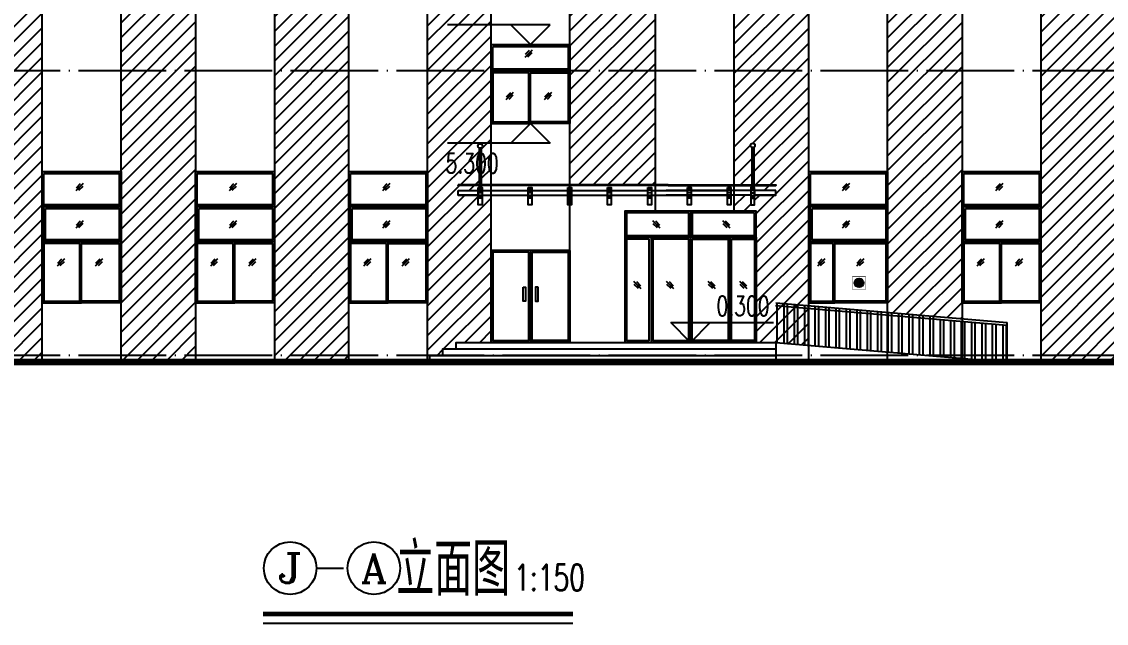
# Model space of a CAD drawing. Extents: x -4747 to 1060961, y -766984 to 396631.
# Drawn here: x 549215 to 573979, y -296390 to -282647 of the extents above; entities that cross this region are included whole.
import ezdxf
from ezdxf.enums import TextEntityAlignment as Align

# ---------------------------------------------------------------- set-up
doc = ezdxf.new("R2010")
doc.units = 0
doc.header["$LTSCALE"] = 1000
doc.header["$MEASUREMENT"] = 0
doc.linetypes.add('DOTE', pattern=[2.42, 2, -0.2, 0.02, -0.2])
doc.layers.get('0').update_dxf_attribs({"linetype": 'CONTINUOUS'})
for name, color, linetype in [('AXIS', 3, 'CONTINUOUS'), ('AXIS_TEXT', 7, 'CONTINUOUS'), ('DIM_ELEV', 3, 'CONTINUOUS'), ('DIM_SYMB', 3, 'CONTINUOUS'), ('DOTE', 1, 'DOTE'), ('PUB_TEXT', 7, 'CONTINUOUS'), ('STAIR', 2, 'CONTINUOUS'), ('剖面填充', 147, 'CONTINUOUS'), ('屋面', 4, 'CONTINUOUS'), ('栏杆', 56, 'CONTINUOUS'), ('窗户', 140, 'CONTINUOUS'), ('立面图', 41, 'CONTINUOUS'), ('轻钢雨棚', 2, 'CONTINUOUS')]:
    doc.layers.add(name, color=color, linetype=linetype)
doc.styles.add('_TCH_DIM', font='SIMPLEX', dxfattribs={"bigfont": 'GBCBIG'})
doc.styles.add('COMPLEX', font='complex_.ttf')
doc.styles.add('HZTXT', font='txt.shx', dxfattribs={"bigfont": 'gbcbig.shx'})
doc.styles.get("Standard").update_dxf_attribs({"font": 'gbenor.shx', "bigfont": 'gbcbig.shx'})
pattern_1 = [(45, (0, 0), (-168.3798, 168.3798), [])]

# ---------------------------------------------------------------- blocks, each defined once
blk = doc.blocks.new('_AXISO')
blk.add_circle((0, 0), 0.5)
at = {"layer": 'AXIS_TEXT', "style": 'COMPLEX', "width": 1.041667}
blk.add_attdef('A', text='', height=0.56, dxfattribs=at).set_placement((-0.25, -0.28), (0.25, -0.28), align=Align.FIT)

msp = doc.modelspace()

# ---------------------------------------------------------------- hatches: boundary and pattern name
h = msp.add_hatch(color=1)
edge = h.paths.add_edge_path()
edge.add_arc((568333.1, -288614), 100, 0, 360)
at = {"layer": '剖面填充'}
h = msp.add_hatch(dxfattribs=at)
h.set_pattern_fill('ANSI31', color=256, scale=150, style=0)
h.set_pattern_definition(pattern_1)
h.paths.add_polyline_path([(538733.9, -271771.9), (538233.9, -271771.9), (538233.9, -290421.9), (538733.9, -290421.9)])
h.paths.add_polyline_path([(540683.9, -271771.9), (539933.9, -271771.9), (539933.9, -290421.9), (540683.9, -290421.9)])
h.paths.add_polyline_path([(542833.9, -271771.9), (541883.9, -271771.9), (541883.9, -290421.9), (542833.9, -290421.9)])
h.paths.add_polyline_path([(546183.9, -271771.9), (544633.9, -271771.9), (544633.9, -290421.9), (546183.9, -290421.9)])
h.paths.add_polyline_path([(549683.9, -271771.9), (547983.9, -271771.9), (547983.9, -290421.9), (549683.9, -290421.9)])
h.paths.add_polyline_path([(553183.9, -271771.9), (551483.9, -271771.9), (551483.9, -290421.9), (553183.9, -290421.9)])
h.paths.add_polyline_path([(556683.9, -276871.9), (556383.9, -276871.9), (555783.9, -276871.9), (555783.9, -275671.9), (555783.9, -275071.9), (556683.9, -275071.9), (556683.9, -271771.9), (554983.9, -271771.9), (554983.9, -290421.9), (556683.9, -290421.9)])
h.paths.add_polyline_path([(559933.9, -269671.9), (559233.9, -269671.9), (559233.9, -271771.9), (558483.9, -271771.9), (558483.9, -275071.9), (558883.9, -275071.9), (558883.9, -275671.9), (558883.9, -276871.9), (558483.9, -276871.9), (558483.9, -290421.9), (558533.9, -290421.9), (558533.9, -290271.9), (558833.9, -290271.9), (558833.9, -290121.9), (559133.9, -290121.9), (559133.9, -289971.9), (559933.9, -289971.9), (559933.9, -287871.9), (559933.9, -286606.9), (559726.5, -286606.9), (559726.5, -286620), (559726.5, -286681.9), (559726.5, -286831.9), (559639.7, -286831.9), (559639.7, -286606.9), (559636.9, -286606.9), (559183.1, -286606.9), (559183.1, -286506.9), (559639.7, -286506.9), (559639.7, -286431.9), (559657.5, -286431.9), (559657.5, -286391.9), (559183.9, -286391.9), (559183.9, -286371.9), (559657.5, -286371.9), (559657.5, -285530, -0.2679492), (559632.5, -285486.7, -1), (559732.5, -285486.7, -0.2679492), (559707.5, -285530), (559707.5, -286371.9), (559933.9, -286371.9)])
h.paths.add_polyline_path([(563683.9, -269671.9), (561733.9, -269671.9), (561733.9, -286371.9), (563683.9, -286371.9)])
h.paths.add_polyline_path([(567183.9, -271771.9), (566433.9, -271771.9), (566433.9, -269671.9), (565483.9, -269671.9), (565483.9, -286371.9), (565882.2, -286371.9), (565882.2, -285515.5, -0.2679492), (565857.2, -285472.2, -1), (565957.2, -285472.2, -0.2679492), (565932.2, -285515.5), (565932.2, -286371.9), (566433.9, -286371.9), (566433.9, -286391.9), (565932.2, -286391.9), (565932.2, -286431.9), (565950, -286431.9), (565950, -286506.9), (566433.9, -286506.9), (566433.9, -286606.9), (565950, -286606.9), (565950, -286831.9), (565863.2, -286831.9), (565863.2, -286606.9), (565483.9, -286606.9), (565483.9, -286971.9), (565983.9, -286971.9), (565983.9, -287571.9), (565983.9, -289971.9), (566433.9, -289971.9), (567183.9, -290035.8)])
h = msp.add_hatch(dxfattribs=at)
h.set_pattern_fill('ANSI31', color=256, scale=150, style=0)
h.set_pattern_definition(pattern_1)
h.paths.add_polyline_path([(570683.9, -271771.9), (568983.9, -271771.9), (568983.9, -289286), (570683.9, -289430.8)])
h.paths.add_polyline_path([(574183.9, -271771.9), (572483.9, -271771.9), (572483.9, -290421.9), (574183.9, -290421.9)])
h.paths.add_polyline_path([(577683.9, -271771.9), (575983.9, -271771.9), (575983.9, -290421.9), (577683.9, -290421.9)])
h.paths.add_polyline_path([(580433.9, -271771.9), (579483.9, -271771.9), (579483.9, -290421.9), (580433.9, -290421.9)])
at = {"layer": '栏杆'}
h = msp.add_hatch(dxfattribs=at)
h.set_pattern_fill('ANSI32', color=256, scale=50, angle=45, style=0)
h.set_pattern_definition([(90, (205622.99, -183860.88), (-238.125, 1e-14), []), (90, (205702.36, -183781.5), (-238.125, 1e-14), [])])
h.paths.add_polyline_path([(566933.9, -289111.2), (566433.9, -289068.6), (566433.9, -289971.9), (566933.9, -290014.5)])
h.paths.add_polyline_path([(568733.9, -289264.7), (566933.9, -289111.2), (566933.9, -290014.5), (568733.9, -290167.9)])
h.paths.add_polyline_path([(570183.9, -289388.2), (568733.9, -289264.7), (568733.9, -290167.9), (570183.9, -290291.5)])
h.paths.add_polyline_path([(571713.9, -289578.8), (570183.9, -289448.4), (570183.9, -290291.5), (571713.9, -290421.9)])

# ---------------------------------------------------------------- linework, layer by layer
at = {"color": 1, "const_width": 10, "elevation": 0}
msp.add_lwpolyline([(568183.1, -288764), (568483.1, -288764), (568483.1, -288464), (568183.1, -288464)], close=True, dxfattribs=at)
at = {"color": 1}
msp.add_circle((568333.1, -288614), 100, dxfattribs=at)
at = {"layer": 'AXIS'}
msp.add_line((555955, -295130.2), (556564, -295130.2), dxfattribs=at)
at = {"layer": 'DIM_ELEV'}
for p, q in [((561283.9, -282721.9), (558936.4, -282721.9)), ((560833.9, -283171.9), (560383.9, -282721.9)), ((560833.9, -283171.9), (561283.9, -282721.9)), ((560833.9, -284971.9), (560383.9, -285421.9)), ((560833.9, -284971.9), (561283.9, -285421.9)), ((561283.9, -285421.9), (558936.4, -285421.9)), ((564483.9, -289971.9), (564033.9, -289521.9)), ((564033.9, -289521.9), (566381.4, -289521.9)), ((564483.9, -289971.9), (564933.9, -289521.9))]:
    msp.add_line(p, q, dxfattribs=at)
at = {"layer": 'DIM_SYMB'}
for points in [[(560208.5, -284575.4, 0, 0, 0), (560395.5, -284575.4, 40, 0, 0), (560545.5, -284575.4, 0, 0, 0)], [(561398.5, -284575.4, 0, 0, 0), (561211.5, -284575.4, 40, 0, 0), (561061.5, -284575.4, 0, 0, 0)], [(549958.5, -288375.4, 0, 0, 0), (550145.5, -288375.4, 40, 0, 0), (550295.5, -288375.4, 0, 0, 0)], [(551148.5, -288375.4, 0, 0, 0), (550961.5, -288375.4, 40, 0, 0), (550811.5, -288375.4, 0, 0, 0)], [(553458.5, -288375.4, 0, 0, 0), (553645.5, -288375.4, 40, 0, 0), (553795.5, -288375.4, 0, 0, 0)], [(554648.5, -288375.4, 0, 0, 0), (554461.5, -288375.4, 40, 0, 0), (554311.5, -288375.4, 0, 0, 0)], [(556958.5, -288375.4, 0, 0, 0), (557145.5, -288375.4, 40, 0, 0), (557295.5, -288375.4, 0, 0, 0)], [(558148.5, -288375.4, 0, 0, 0), (557961.5, -288375.4, 40, 0, 0), (557811.5, -288375.4, 0, 0, 0)], [(567317.8, -288375.4, 0, 0, 0), (567504.8, -288375.4, 40, 0, 0), (567654.8, -288375.4, 0, 0, 0)], [(568525.9, -288375.4, 0, 0, 0), (568338.9, -288375.4, 40, 0, 0), (568188.9, -288375.4, 0, 0, 0)], [(570958.5, -288375.4, 0, 0, 0), (571145.5, -288375.4, 40, 0, 0), (571295.5, -288375.4, 0, 0, 0)], [(572148.5, -288375.4, 0, 0, 0), (571961.5, -288375.4, 40, 0, 0), (571811.5, -288375.4, 0, 0, 0)]]:
    msp.add_lwpolyline(points, format="xyseb", dxfattribs=at)
at = {"layer": 'DIM_SYMB', "const_width": 105}
msp.add_lwpolyline([(554728.1, -296180), (561801.1, -296180)], dxfattribs=at)
at = {"layer": 'DIM_SYMB'}
msp.add_lwpolyline([(554728.1, -296390), (561801.1, -296390)], dxfattribs=at)
at = {"layer": 'DOTE'}
for points in [[(586394.5, -283771.9), (531862.1, -283771.9)], [(586394.5, -290271.9), (531862.1, -290271.9)]]:
    msp.add_lwpolyline(points, dxfattribs=at)
at = {"layer": 'STAIR'}
for points in [[(558533.9, -290421.9), (558533.9, -290271.9), (558833.9, -290271.9), (558833.9, -290121.9), (559133.9, -290121.9), (559133.9, -289971.9), (566433.9, -289971.9), (566433.9, -290421.9)], [(559133.9, -290121.9), (566433.9, -290121.9)], [(558833.9, -290271.9), (566433.9, -290271.9)]]:
    msp.add_lwpolyline(points, dxfattribs=at)
at = {"layer": '屋面', "const_width": 150}
msp.add_lwpolyline([(586394.5, -290421.9), (531862.1, -290421.9)], dxfattribs=at)
at = {"layer": '栏杆'}
for points in [[(566428.8, -289128.4), (571713.9, -289578.8)], [(566433.9, -289068.6), (571713.9, -289518.6)], [(571713.9, -290421.9), (571713.9, -289518.6)], [(566433.9, -289971.9), (571713.9, -290421.9)]]:
    msp.add_lwpolyline(points, dxfattribs=at)
at = {"layer": '窗户'}
for points in [[(559933.9, -283171.9), (561733.9, -283171.9), (561733.9, -284971.9), (559933.9, -284971.9)], [(559933.9, -283171.9), (561733.9, -283171.9), (561733.9, -283771.9), (559933.9, -283771.9)], [(559973.9, -283211.9), (561693.9, -283211.9), (561693.9, -283731.9), (559973.9, -283731.9)], [(560833.9, -283771.9), (559933.9, -283771.9), (559933.9, -284971.9), (560833.9, -284971.9)], [(560833.9, -283771.9), (561733.9, -283771.9), (561733.9, -284971.9), (560833.9, -284971.9)], [(560793.9, -283811.9), (559973.9, -283811.9), (559973.9, -284931.9), (560793.9, -284931.9)], [(549683.9, -286071.9), (551483.9, -286071.9), (551483.9, -289071.9), (549683.9, -289071.9)], [(549683.9, -286071.9), (551483.9, -286071.9), (551483.9, -286871.9), (549683.9, -286871.9)], [(549723.9, -286111.9), (551443.9, -286111.9), (551443.9, -286831.9), (549723.9, -286831.9)], [(553183.9, -286071.9), (554983.9, -286071.9), (554983.9, -289071.9), (553183.9, -289071.9)], [(553183.9, -286071.9), (554983.9, -286071.9), (554983.9, -286871.9), (553183.9, -286871.9)], [(553223.9, -286111.9), (554943.9, -286111.9), (554943.9, -286831.9), (553223.9, -286831.9)], [(556683.9, -286071.9), (558483.9, -286071.9), (558483.9, -289071.9), (556683.9, -289071.9)], [(556683.9, -286071.9), (558483.9, -286071.9), (558483.9, -286871.9), (556683.9, -286871.9)], [(556723.9, -286111.9), (558443.9, -286111.9), (558443.9, -286831.9), (556723.9, -286831.9)], [(567183.9, -286071.9), (568983.9, -286071.9), (568983.9, -289071.9), (567183.9, -289071.9)], [(567183.9, -286071.9), (568983.9, -286071.9), (568983.9, -286871.9), (567183.9, -286871.9)], [(567223.9, -286111.9), (568943.9, -286111.9), (568943.9, -286831.9), (567223.9, -286831.9)], [(570683.9, -286071.9), (572483.9, -286071.9), (572483.9, -289071.9), (570683.9, -289071.9)], [(570683.9, -286071.9), (572483.9, -286071.9), (572483.9, -286871.9), (570683.9, -286871.9)], [(570723.9, -286111.9), (572443.9, -286111.9), (572443.9, -286831.9), (570723.9, -286831.9)], [(549720.2, -286871.9), (551483.9, -286871.9), (551483.9, -287671.9), (549720.2, -287671.9)], [(549760.2, -286911.9), (551443.9, -286911.9), (551443.9, -287631.9), (549760.2, -287631.9)], [(553220.2, -286871.9), (554983.9, -286871.9), (554983.9, -287671.9), (553220.2, -287671.9)], [(553260.2, -286911.9), (554943.9, -286911.9), (554943.9, -287631.9), (553260.2, -287631.9)], [(556720.2, -286871.9), (558483.9, -286871.9), (558483.9, -287671.9), (556720.2, -287671.9)], [(556760.2, -286911.9), (558443.9, -286911.9), (558443.9, -287631.9), (556760.2, -287631.9)], [(565983.9, -289971.9), (565983.9, -286971.9), (562983.9, -286971.9), (562983.9, -289971.9), (565983.9, -289971.9)], [(564483.9, -286971.9), (562983.9, -286971.9), (562983.9, -287571.9), (564483.9, -287571.9)], [(565983.9, -286971.9), (564483.9, -286971.9), (564483.9, -287571.9), (565983.9, -287571.9)], [(567220.2, -286871.9), (568983.9, -286871.9), (568983.9, -287671.9), (567220.2, -287671.9)], [(567260.2, -286911.9), (568943.9, -286911.9), (568943.9, -287631.9), (567260.2, -287631.9)], [(570720.2, -286871.9), (572483.9, -286871.9), (572483.9, -287671.9), (570720.2, -287671.9)], [(570760.2, -286911.9), (572443.9, -286911.9), (572443.9, -287631.9), (570760.2, -287631.9)], [(564443.9, -287011.9), (563023.9, -287011.9), (563023.9, -287531.9), (564443.9, -287531.9)], [(565943.9, -287011.9), (564523.9, -287011.9), (564523.9, -287531.9), (565943.9, -287531.9)], [(550583.9, -287671.9), (549683.9, -287671.9), (549683.9, -289071.9), (550583.9, -289071.9)], [(550543.9, -287711.9), (549723.9, -287711.9), (549723.9, -289031.9), (550543.9, -289031.9)], [(550583.9, -287671.9), (551483.9, -287671.9), (551483.9, -289071.9), (550583.9, -289071.9)], [(554083.9, -287671.9), (553183.9, -287671.9), (553183.9, -289071.9), (554083.9, -289071.9)], [(554043.9, -287711.9), (553223.9, -287711.9), (553223.9, -289031.9), (554043.9, -289031.9)], [(554083.9, -287671.9), (554983.9, -287671.9), (554983.9, -289071.9), (554083.9, -289071.9)], [(557583.9, -287671.9), (556683.9, -287671.9), (556683.9, -289071.9), (557583.9, -289071.9)], [(557543.9, -287711.9), (556723.9, -287711.9), (556723.9, -289031.9), (557543.9, -289031.9)], [(557583.9, -287671.9), (558483.9, -287671.9), (558483.9, -289071.9), (557583.9, -289071.9)], [(563543.9, -287611.9), (563023.9, -287611.9), (563023.9, -289931.9), (563543.9, -289931.9)], [(564443.9, -287611.9), (563623.9, -287611.9), (563623.9, -289931.9), (564443.9, -289931.9)], [(564483.9, -287571.9), (565383.9, -287571.9), (565383.9, -289971.9), (564483.9, -289971.9)], [(564523.9, -287611.9), (565343.9, -287611.9), (565343.9, -289931.9), (564523.9, -289931.9)], [(565383.9, -287571.9), (565983.9, -287571.9), (565983.9, -289971.9), (565383.9, -289971.9)], [(565423.9, -287611.9), (565943.9, -287611.9), (565943.9, -289931.9), (565423.9, -289931.9)], [(567783.9, -287671.9), (567183.9, -287671.9), (567183.9, -289071.9), (567783.9, -289071.9)], [(567743.9, -287711.9), (567223.9, -287711.9), (567223.9, -289031.9), (567743.9, -289031.9)], [(567783.9, -287671.9), (568983.9, -287671.9), (568983.9, -289071.9), (567783.9, -289071.9)], [(571583.9, -287671.9), (570683.9, -287671.9), (570683.9, -289071.9), (571583.9, -289071.9)], [(571543.9, -287711.9), (570723.9, -287711.9), (570723.9, -289031.9), (571543.9, -289031.9)], [(571583.9, -287671.9), (572483.9, -287671.9), (572483.9, -289071.9), (571583.9, -289071.9)], [(561733.9, -289971.9), (561733.9, -287871.9), (559933.9, -287871.9), (559933.9, -289971.9), (561733.9, -289971.9)], [(560833.9, -287871.9), (559933.9, -287871.9), (559933.9, -289971.9), (560833.9, -289971.9)], [(560793.9, -287911.9), (559973.9, -287911.9), (559973.9, -289931.9), (560793.9, -289931.9)], [(560833.9, -287871.9), (561733.9, -287871.9), (561733.9, -289971.9), (560833.9, -289971.9)], [(560873.9, -287911.9), (561693.9, -287911.9), (561693.9, -289931.9), (560873.9, -289931.9)], [(560663.9, -288713.5), (560721, -288713.5), (560721, -289031.8), (560663.9, -289031.8)], [(561003.9, -288713.5), (560946.8, -288713.5), (560946.8, -289031.8), (561003.9, -289031.8)]]:
    msp.add_lwpolyline(points, close=True, dxfattribs=at)
for points in [[(560867.5, -283296.4), (560700.8, -283463.2)], [(560803.4, -283304), (560708.4, -283399)], [(560860, -283360.6), (560764.9, -283455.6)], [(559933.9, -283771.9), (561733.9, -283771.9)], [(560833.9, -283811.9), (561693.9, -283811.9), (561693.9, -284931.9), (560833.9, -284931.9)], [(560439.4, -284265.2), (560272.7, -284431.9)], [(560375.3, -284272.8), (560280.2, -284367.8)], [(561312.1, -284265.2), (561145.3, -284431.9)], [(561247.9, -284272.8), (561152.9, -284367.8)], [(560431.8, -284329.3), (560336.8, -284424.4)], [(561304.5, -284329.3), (561209.5, -284424.4)], [(550617.5, -286347.1), (550450.8, -286513.9)], [(550553.4, -286354.7), (550458.4, -286449.8)], [(550610, -286411.3), (550514.9, -286506.3)], [(554117.5, -286347.1), (553950.8, -286513.9)], [(554053.4, -286354.7), (553958.4, -286449.8)], [(554110, -286411.3), (554014.9, -286506.3)], [(557617.5, -286347.1), (557450.8, -286513.9)], [(557553.4, -286354.7), (557458.4, -286449.8)], [(557610, -286411.3), (557514.9, -286506.3)], [(568117.5, -286347.1), (567950.8, -286513.9)], [(568053.4, -286354.7), (567958.4, -286449.8)], [(568110, -286411.3), (568014.9, -286506.3)], [(571617.5, -286347.1), (571450.8, -286513.9)], [(571553.4, -286354.7), (571458.4, -286449.8)], [(571610, -286411.3), (571514.9, -286506.3)], [(549683.9, -286871.9), (551483.9, -286871.9)], [(553183.9, -286871.9), (554983.9, -286871.9)], [(556683.9, -286871.9), (558483.9, -286871.9)], [(564483.9, -286971.9), (564483.9, -289971.9)], [(567183.9, -286871.9), (568983.9, -286871.9)], [(570683.9, -286871.9), (572483.9, -286871.9)], [(550617.5, -287196.4), (550450.8, -287363.2)], [(550553.4, -287204), (550458.4, -287299)], [(554117.5, -287196.4), (553950.8, -287363.2)], [(554053.4, -287204), (553958.4, -287299)], [(557617.5, -287196.4), (557450.8, -287363.2)], [(557553.4, -287204), (557458.4, -287299)], [(563619.6, -287190.6), (563786.3, -287357.4)], [(563627.1, -287254.8), (563722.2, -287349.8)], [(563683.7, -287198.2), (563778.8, -287293.2)], [(565212.8, -287190.6), (565379.6, -287357.4)], [(565220.4, -287254.8), (565315.4, -287349.8)], [(565277, -287198.2), (565372, -287293.2)], [(568117.5, -287196.4), (567950.8, -287363.2)], [(568053.4, -287204), (567958.4, -287299)], [(571617.5, -287196.4), (571450.8, -287363.2)], [(571553.4, -287204), (571458.4, -287299)], [(550610, -287260.6), (550514.9, -287355.6)], [(554110, -287260.6), (554014.9, -287355.6)], [(557610, -287260.6), (557514.9, -287355.6)], [(568110, -287260.6), (568014.9, -287355.6)], [(571610, -287260.6), (571514.9, -287355.6)], [(549683.9, -287671.9), (551483.9, -287671.9)], [(550583.9, -287711.9), (551443.9, -287711.9), (551443.9, -289031.9), (550583.9, -289031.9)], [(553183.9, -287671.9), (554983.9, -287671.9)], [(554083.9, -287711.9), (554943.9, -287711.9), (554943.9, -289031.9), (554083.9, -289031.9)], [(556683.9, -287671.9), (558483.9, -287671.9)], [(557583.9, -287711.9), (558443.9, -287711.9), (558443.9, -289031.9), (557583.9, -289031.9)], [(565983.9, -287571.9), (562983.9, -287571.9)], [(563583.9, -287571.9), (563583.9, -289971.9)], [(565383.9, -287571.9), (565383.9, -289971.9)], [(567183.9, -287671.9), (568983.9, -287671.9)], [(567783.9, -287711.9), (568943.9, -287711.9), (568943.9, -289031.9), (567783.9, -289031.9)], [(570683.9, -287671.9), (572483.9, -287671.9)], [(571583.9, -287711.9), (572443.9, -287711.9), (572443.9, -289031.9), (571583.9, -289031.9)], [(560833.9, -287871.9), (560833.9, -289971.9)], [(550189.4, -288065.2), (550022.7, -288231.9)], [(550125.3, -288072.8), (550030.2, -288167.8)], [(550181.8, -288129.3), (550086.8, -288224.4)], [(551062.1, -288065.2), (550895.3, -288231.9)], [(550997.9, -288072.8), (550902.9, -288167.8)], [(551054.5, -288129.3), (550959.5, -288224.4)], [(553689.4, -288065.2), (553522.7, -288231.9)], [(553625.3, -288072.8), (553530.2, -288167.8)], [(553681.8, -288129.3), (553586.8, -288224.4)], [(554562.1, -288065.2), (554395.3, -288231.9)], [(554497.9, -288072.8), (554402.9, -288167.8)], [(554554.5, -288129.3), (554459.5, -288224.4)], [(557189.4, -288065.2), (557022.7, -288231.9)], [(557125.3, -288072.8), (557030.2, -288167.8)], [(557181.8, -288129.3), (557086.8, -288224.4)], [(558062.1, -288065.2), (557895.3, -288231.9)], [(557997.9, -288072.8), (557902.9, -288167.8)], [(558054.5, -288129.3), (557959.5, -288224.4)], [(567548.7, -288065.2), (567382, -288231.9)], [(567484.6, -288072.8), (567389.5, -288167.8)], [(567541.1, -288129.3), (567446.1, -288224.4)], [(568439.5, -288065.2), (568272.8, -288231.9)], [(568375.4, -288072.8), (568280.3, -288167.8)], [(568431.9, -288129.3), (568336.9, -288224.4)], [(571189.4, -288065.2), (571022.7, -288231.9)], [(571125.3, -288072.8), (571030.2, -288167.8)], [(571181.8, -288129.3), (571086.8, -288224.4)], [(572062.1, -288065.2), (571895.3, -288231.9)], [(571997.9, -288072.8), (571902.9, -288167.8)], [(572054.5, -288129.3), (571959.5, -288224.4)], [(563187.1, -288577.2), (563353.8, -288743.9)], [(563194.7, -288641.3), (563289.7, -288736.4)], [(563251.2, -288584.8), (563346.3, -288679.8)], [(563930.9, -288577.2), (564097.6, -288743.9)], [(563938.4, -288641.3), (564033.5, -288736.4)], [(563995, -288584.8), (564090, -288679.8)], [(564881.3, -288577.2), (565048, -288743.9)], [(564888.8, -288641.3), (564983.9, -288736.4)], [(564945.4, -288584.8), (565040.4, -288679.8)], [(565603.9, -288577.2), (565770.6, -288743.9)], [(565611.5, -288641.3), (565706.5, -288736.4)], [(565668, -288584.8), (565763.1, -288679.8)]]:
    msp.add_lwpolyline(points, dxfattribs=at)
at = {"layer": '立面图'}
for p, q in [((553183.9, -271771.9), (553183.9, -290421.9)), ((554983.9, -271771.9), (554983.9, -290412.9)), ((570683.9, -271771.9), (570683.9, -290421.9)), ((572483.9, -271771.9), (572483.9, -290412.9))]:
    msp.add_line(p, q, dxfattribs=at)
for points in [[(559933.9, -289971.9), (559933.9, -269671.9)], [(561733.9, -289971.9), (561733.9, -269671.9)], [(563683.9, -286971.9), (563683.9, -269671.9)], [(565483.9, -286971.9), (565483.9, -269671.9)], [(549683.9, -290421.9), (549683.9, -271771.9)], [(551483.9, -290421.9), (551483.9, -271771.9)], [(567183.9, -290421.9), (567183.9, -271771.9)], [(568983.9, -290421.9), (568983.9, -271771.9)], [(556683.9, -290421.9), (556683.9, -276871.9)], [(558483.9, -290421.9), (558483.9, -276871.9)]]:
    msp.add_lwpolyline(points, dxfattribs=at)
at = {"layer": '轻钢雨棚'}
for p, q in [((565882.2, -285515.5), (565882.2, -286431.9)), ((565932.2, -285515.5), (565932.2, -286431.9)), ((559657.5, -285530), (559657.5, -286431.9)), ((559707.5, -285530), (559707.5, -286431.9)), ((559183.1, -286506.9), (559639.7, -286506.9)), ((563971.8, -286371.9), (559183.9, -286371.9)), ((563971.8, -286391.9), (559183.9, -286391.9)), ((559636.9, -286506.9), (563513, -286506.9)), ((559726.5, -286446), (559639.7, -286446)), ((559726.5, -286461), (559639.7, -286461)), ((559726.5, -286493.8), (559639.7, -286493.8)), ((559726.5, -286506.9), (563224.1, -286506.9)), ((560859, -286446), (560778.5, -286446)), ((560859, -286461), (560778.5, -286461)), ((560859, -286493.8), (560778.5, -286493.8)), ((561765.7, -286446), (561685.2, -286446)), ((561765.7, -286461), (561685.2, -286461)), ((561765.7, -286493.8), (561685.2, -286493.8)), ((562672.3, -286446), (562591.8, -286446)), ((562672.3, -286461), (562591.8, -286461)), ((562672.3, -286493.8), (562591.8, -286493.8)), ((563593.5, -286446), (563513, -286446)), ((563593.5, -286461), (563513, -286461)), ((563593.5, -286493.8), (563513, -286493.8)), ((563593.5, -286506.9), (564419.7, -286506.9)), ((565406.9, -286506.9), (563931.5, -286506.9)), ((563971.8, -286371.9), (566433.9, -286371.9)), ((563971.8, -286391.9), (566433.9, -286391.9)), ((564956.5, -286506.9), (564012, -286506.9)), ((564500.2, -286446), (564419.7, -286446)), ((564500.2, -286461), (564419.7, -286461)), ((564500.2, -286493.8), (564419.7, -286493.8)), ((564500.2, -286506.9), (565326.4, -286506.9)), ((565863.2, -286506.9), (565037, -286506.9)), ((565406.9, -286446), (565326.4, -286446)), ((565406.9, -286461), (565326.4, -286461)), ((565406.9, -286493.8), (565326.4, -286493.8)), ((565863.2, -286446), (565950, -286446)), ((565863.2, -286461), (565950, -286461)), ((565863.2, -286493.8), (565950, -286493.8)), ((566433.9, -286506.9), (565950, -286506.9)), ((559183.1, -286606.9), (559639.7, -286606.9)), ((559636.9, -286606.9), (563513, -286606.9)), ((559726.5, -286556.9), (559639.7, -286556.9)), ((559726.5, -286620), (559639.7, -286620)), ((559726.5, -286652.8), (559639.7, -286652.8)), ((559726.5, -286667.8), (559639.7, -286667.8)), ((559726.5, -286606.9), (563224.1, -286606.9)), ((560859, -286556.9), (560778.5, -286556.9)), ((560859, -286620), (560778.5, -286620)), ((560859, -286652.8), (560778.5, -286652.8)), ((560859, -286667.8), (560778.5, -286667.8)), ((561765.7, -286556.9), (561685.2, -286556.9)), ((561765.7, -286620), (561685.2, -286620)), ((561765.7, -286652.8), (561685.2, -286652.8)), ((561765.7, -286667.8), (561685.2, -286667.8)), ((562672.3, -286556.9), (562591.8, -286556.9)), ((562672.3, -286620), (562591.8, -286620)), ((562672.3, -286652.8), (562591.8, -286652.8)), ((562672.3, -286667.8), (562591.8, -286667.8)), ((563593.5, -286556.9), (563513, -286556.9)), ((563593.5, -286620), (563513, -286620)), ((563593.5, -286652.8), (563513, -286652.8)), ((563593.5, -286667.8), (563513, -286667.8)), ((563593.5, -286606.9), (564419.7, -286606.9)), ((565406.9, -286606.9), (563931.5, -286606.9)), ((564956.5, -286606.9), (564012, -286606.9)), ((564500.2, -286556.9), (564419.7, -286556.9)), ((564500.2, -286620), (564419.7, -286620)), ((564500.2, -286652.8), (564419.7, -286652.8)), ((564500.2, -286667.8), (564419.7, -286667.8)), ((564500.2, -286606.9), (565326.4, -286606.9)), ((565863.2, -286606.9), (565037, -286606.9)), ((565406.9, -286556.9), (565326.4, -286556.9)), ((565406.9, -286620), (565326.4, -286620)), ((565406.9, -286652.8), (565326.4, -286652.8)), ((565406.9, -286667.8), (565326.4, -286667.8)), ((565863.2, -286556.9), (565950, -286556.9)), ((565863.2, -286620), (565950, -286620)), ((565863.2, -286652.8), (565950, -286652.8)), ((565863.2, -286667.8), (565950, -286667.8)), ((566433.9, -286606.9), (565950, -286606.9))]:
    msp.add_line(p, q, dxfattribs=at)
for points in [[(559183.1, -286506.9), (559639.7, -286506.9), (559639.7, -286606.9), (559183.1, -286606.9)], [(559183.9, -286371.9), (566433.9, -286371.9), (566433.9, -286391.9), (559183.9, -286391.9)], [(559639.7, -286431.9), (559726.5, -286431.9), (559726.5, -286831.9), (559639.7, -286831.9)], [(559639.7, -286431.9), (559726.5, -286431.9), (559726.5, -286681.9), (559639.7, -286681.9)], [(560778.5, -286431.9), (560859, -286431.9), (560859, -286831.9), (560778.5, -286831.9)], [(560778.5, -286431.9), (560859, -286431.9), (560859, -286681.9), (560778.5, -286681.9)], [(561685.2, -286431.9), (561765.7, -286431.9), (561765.7, -286831.9), (561685.2, -286831.9)], [(561685.2, -286431.9), (561765.7, -286431.9), (561765.7, -286681.9), (561685.2, -286681.9)], [(562591.8, -286431.9), (562672.3, -286431.9), (562672.3, -286831.9), (562591.8, -286831.9)], [(562591.8, -286431.9), (562672.3, -286431.9), (562672.3, -286681.9), (562591.8, -286681.9)], [(563513, -286431.9), (563593.5, -286431.9), (563593.5, -286831.9), (563513, -286831.9)], [(563513, -286431.9), (563593.5, -286431.9), (563593.5, -286681.9), (563513, -286681.9)], [(564419.7, -286431.9), (564500.2, -286431.9), (564500.2, -286681.9), (564419.7, -286681.9)], [(564419.7, -286431.9), (564500.2, -286431.9), (564500.2, -286831.9), (564419.7, -286831.9)], [(565326.4, -286431.9), (565406.9, -286431.9), (565406.9, -286831.9), (565326.4, -286831.9)], [(565326.4, -286431.9), (565406.9, -286431.9), (565406.9, -286681.9), (565326.4, -286681.9)], [(565950, -286431.9), (565863.2, -286431.9), (565863.2, -286681.9), (565950, -286681.9)], [(565950, -286431.9), (565863.2, -286431.9), (565863.2, -286831.9), (565950, -286831.9)], [(566433.9, -286506.9), (565950, -286506.9), (565950, -286606.9), (566433.9, -286606.9)]]:
    msp.add_lwpolyline(points, close=True, dxfattribs=at)
for centre in [(559682.5, -285486.7), (565907.2, -285472.2)]:
    msp.add_circle(centre, 50, dxfattribs=at)

# ---------------------------------------------------------------- block references
at = {"layer": 'AXIS'}
ref = msp.add_blockref('_AXISO', (555343.9, -295130.8), dxfattribs=dict(at, xscale=1200, yscale=1200, zscale=1200))
ref.add_attrib('A', 'J', dxfattribs={"layer": 'AXIS_TEXT', "height": 672, "style": 'COMPLEX', "width": 1.239363}).set_placement((555043.9, -295466.8), (555643.9, -295466.8), align=Align.FIT)
ref = msp.add_blockref('_AXISO', (557257, -295130.8), dxfattribs=dict(at, xscale=1200, yscale=1200, zscale=1200))
ref.add_attrib('A', 'A', dxfattribs={"layer": 'AXIS_TEXT', "height": 672, "style": 'COMPLEX', "width": 0.892857}).set_placement((556957, -295466.8), (557557, -295466.8), align=Align.FIT)

# ---------------------------------------------------------------- texts
msp.add_text('立面图', height=1200).set_placement((557771.6, -295756.9))
at = {"layer": 'DIM_SYMB', "color": 7, "style": 'HZTXT', "width": 0.7}
msp.add_text('1:150', height=600, dxfattribs=at).set_placement((560455.9, -295643.8))
at = {"layer": 'PUB_TEXT', "style": '_TCH_DIM', "width": 0.705882}
for s, p in [('5.300', (558891.4, -286104.4)), ('0.300', (565076.4, -289364.4))]:
    msp.add_text(s, height=446.25, dxfattribs=at).set_placement(p)

doc.saveas('drawing.dxf')
